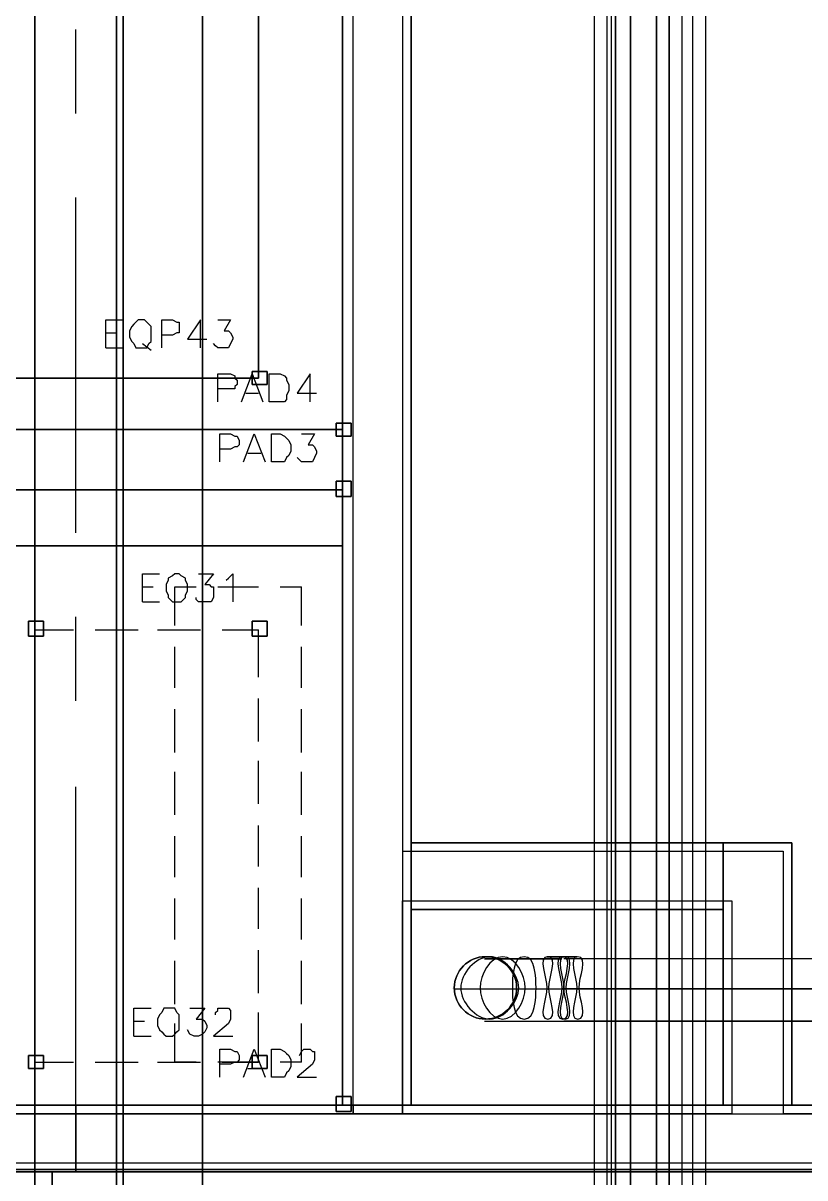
# Model space of a CAD drawing. Header units: metres. Extents: x 114 to 218, y 8 to 180.
# Drawn here: x 165.1 to 170.7, y 67.08 to 75.33 of the extents above; entities that cross this region are included whole.
import ezdxf

# ---------------------------------------------------------------- set-up
doc = ezdxf.new("R2010")
doc.units = ezdxf.units.M
doc.header["$MEASUREMENT"] = 0
for name, color, linetype in [('_Route', 7, 'Continuous'), ('A-2D-I-WALL', 7, 'Continuous'), ('A-3D-I-WALL', 7, 'Continuous'), ('A_GRID', 7, 'Continuous'), ('E-EQUIP', 7, 'Continuous'), ('E-EQUIP-PAD', 7, 'Continuous'), ('E-TFP-EQUIP', 7, 'Continuous'), ('E-TFP-EQUIP PAD', 7, 'Continuous'), ('E-TFP-EQUIP-OPENING', 7, 'Continuous'), ('PL-DHW-Pipe', 7, 'Continuous'), ('PL-DHW-Pipe_Fitting-Insulation', 7, 'Continuous'), ('PL-DHWR-Pipe', 7, 'Continuous'), ('PL-DHWR-Pipe_Fitting-Insulation', 7, 'Continuous'), ('PL-WA-Connector', 7, 'Continuous'), ('PL-WA-Fitting', 7, 'Continuous'), ('PL-WA-Pipe', 7, 'Continuous'), ('S-3D-BEAM', 7, 'Continuous')]:
    doc.layers.add(name, color=color, linetype=linetype)

msp = doc.modelspace()

# ---------------------------------------------------------------- linework, layer by layer
at = {"layer": '_Route', "color": 4, "true_color": 0x00ffff}
for points in [[(126.489, 57.984), (150.623, 57.984), (150.623, 65.1518), (169.8193, 65.1518), (169.8193, 85.5019), (182.2324, 85.5019)], [(126.489, 57.984), (150.623, 57.984), (150.623, 65.1518), (169.8193, 65.1518), (169.8193, 85.5019), (182.2324, 85.5019)], [(193.461, 85.4557), (193.461, 85.0712), (169.3117, 85.0712), (169.3117, 65.721), (150.623, 65.721), (150.623, 77.2265), (141.1786, 77.2265), (140.8402, 77.2265), (130.5806, 77.2265), (130.2422, 77.2265), (126.489, 77.2265)], [(193.461, 85.4557), (193.461, 85.0712), (169.3117, 85.0712), (169.3117, 65.721), (150.623, 65.721), (150.623, 77.2265), (141.1786, 77.2265), (140.8402, 77.2265), (130.5806, 77.2265), (130.2422, 77.2265), (126.489, 77.2265)], [(168.4042, 68.4282), (199.8752, 68.4282), (199.8752, 77.6418)], [(168.4042, 68.4282), (199.8752, 68.4282), (199.8752, 77.6418)]]:
    msp.add_lwpolyline(points, dxfattribs=at)
at = {"layer": 'A-2D-I-WALL', "color": 9, "true_color": 0xbababa}
for points in [[(167.8197, 78.1186), (167.8197, 69.4126)], [(167.8812, 69.4741), (167.8812, 78.0571)], [(167.4659, 67.536), (167.4659, 77.9956)], [(167.389, 77.7649), (167.389, 67.5975)], [(170.6038, 69.4741), (167.8812, 69.4741)], [(170.6038, 67.5975), (170.6038, 69.4741)], [(167.8197, 69.4126), (170.5423, 69.4126)], [(170.5423, 69.4126), (170.5423, 67.536)], [(167.8197, 67.536), (167.8197, 69.0588)], [(167.8197, 69.0588), (170.1731, 69.0588)], [(170.1731, 69.0588), (170.1731, 67.536)], [(167.8812, 67.5975), (167.8812, 68.9973)], [(167.8812, 68.9973), (170.1116, 68.9973)], [(170.1116, 68.9973), (170.1116, 67.5975)], [(167.389, 67.5975), (158.9752, 67.5975)], [(170.1116, 67.5975), (167.8812, 67.5975)], [(177.0026, 67.5975), (170.6038, 67.5975)], [(167.4659, 67.536), (158.9752, 67.536)], [(170.1731, 67.536), (167.8197, 67.536)], [(177.0641, 67.536), (170.5423, 67.536)], [(177.7409, 67.1822), (158.9752, 67.1822)], [(158.9752, 67.1207), (177.7409, 67.1207)]]:
    msp.add_lwpolyline(points, dxfattribs=at)
at = {"layer": 'A-3D-I-WALL', "color": 42, "true_color": 0xdda500}
for points in [[(167.389, 78.0571), (167.389, 67.5975), (167.4659, 67.5975), (167.4659, 78.0571), (167.389, 78.0571), (167.8812, 78.0571), (167.8812, 67.5975)], [(167.389, 78.0571), (167.8812, 78.0571), (167.8812, 69.4741), (167.8812, 68.9973), (167.8812, 67.5975), (167.389, 67.5975), (167.389, 78.0571), (167.389, 67.5975)], [(167.8197, 67.5975), (167.8812, 67.5975), (167.8812, 78.0571), (167.8197, 78.0571), (167.8197, 67.5975)], [(167.8812, 69.4741), (167.8812, 69.4741)], [(167.8812, 69.4741), (167.8812, 68.9973)], [(167.8812, 68.9973), (167.8812, 69.4741)], [(170.1116, 69.4741), (167.8812, 69.4741), (170.1116, 69.4741)], [(167.8812, 69.4741), (167.8812, 69.4741)], [(170.6038, 69.4741), (170.1116, 69.4741)], [(170.1116, 69.4741), (170.6038, 69.4741)], [(170.1116, 67.5975), (170.1116, 68.9973), (170.1116, 69.4741), (170.1116, 68.9973), (170.1116, 67.5975)], [(170.1116, 69.4741), (170.1116, 69.4741)], [(170.1116, 68.9973), (170.1116, 69.4741), (170.1116, 68.9973)], [(170.1116, 69.4741), (170.1116, 69.4741)], [(170.6038, 67.5975), (170.6038, 69.4741), (170.6038, 67.5975)], [(170.6038, 69.4741), (170.6038, 69.4741)], [(167.8812, 68.9973), (167.8812, 68.9973)], [(170.1116, 68.9973), (167.8812, 68.9973), (170.1116, 68.9973)], [(167.8812, 68.9973), (167.8812, 68.9973)], [(170.1116, 68.9973), (170.1116, 68.9973)], [(170.1116, 68.9973), (170.1116, 68.9973)], [(165.4817, 67.536), (165.4817, 67.5975), (154.7914, 67.5975), (154.7914, 67.536), (165.4817, 67.536)], [(165.4817, 67.5975), (154.7914, 67.5975)], [(158.9291, 67.1207), (158.9291, 67.5975), (165.4817, 67.5975), (165.4817, 67.1207)], [(165.4817, 67.5975), (165.4817, 67.1207), (165.4817, 67.1361), (165.4817, 67.1207)], [(165.4817, 67.5975), (165.4817, 67.5975)], [(165.4817, 67.5975), (165.4817, 67.5975)], [(167.4659, 67.5975), (167.389, 67.5975), (165.4817, 67.5975), (165.4817, 67.536), (167.4659, 67.536), (167.4659, 67.5975)], [(165.4817, 67.5975), (167.389, 67.5975), (167.8812, 67.5975), (177.0026, 67.5975), (177.4948, 67.5975), (183.4783, 67.5975), (183.9705, 67.5975), (190.0002, 67.5975)], [(165.4817, 67.5975), (167.389, 67.5975), (167.8812, 67.5975), (170.1116, 67.5975), (170.6038, 67.5975), (177.0026, 67.5975), (177.4948, 67.5975), (177.7871, 67.5975), (177.7871, 67.1207)], [(165.4817, 67.5975), (165.4817, 67.1207), (165.4817, 67.1361), (165.4817, 67.1207), (165.4817, 67.5975)], [(165.4817, 67.5975), (165.4817, 67.5975)], [(165.4817, 67.5975), (165.4817, 67.5975)], [(167.8812, 67.5975), (167.389, 67.5975)], [(167.389, 67.5975), (167.389, 67.5975)], [(167.389, 67.5975), (167.389, 67.5975)], [(167.389, 67.5975), (167.389, 67.5975)], [(167.389, 67.5975), (167.389, 67.5975)], [(167.389, 67.5975), (167.389, 67.5975)], [(167.4659, 67.5975), (167.4659, 67.536), (167.8197, 67.536), (167.8197, 67.5975)], [(167.4659, 67.5975), (167.4659, 67.5975)], [(167.4659, 67.5975), (167.4659, 67.5975)], [(167.8197, 67.5975), (167.8197, 67.5975)], [(167.8197, 67.5975), (167.8197, 67.536), (177.0641, 67.536), (177.0641, 67.5975), (177.0026, 67.5975), (167.8812, 67.5975), (167.8197, 67.5975)], [(167.8197, 67.5975), (167.8197, 67.5975)], [(167.8812, 67.5975), (167.8812, 67.5975)], [(167.8812, 67.5975), (167.8812, 67.5975)], [(167.8812, 67.5975), (167.8812, 67.5975)], [(167.8812, 67.5975), (167.8812, 67.5975)], [(167.8812, 67.5975), (167.8812, 67.5975)], [(170.1116, 67.5975), (170.6038, 67.5975), (170.1116, 67.5975)], [(170.1116, 67.5975), (170.1116, 67.5975)], [(170.1116, 67.5975), (170.1116, 67.5975)], [(170.6038, 67.5975), (170.6038, 67.5975)], [(165.4817, 67.1822), (165.4817, 67.536)], [(165.4817, 67.536), (165.4817, 67.536)], [(165.4817, 67.536), (165.4817, 67.1822)], [(165.4817, 67.536), (165.4817, 67.536)], [(167.4659, 67.536), (167.4659, 67.536)], [(167.8197, 67.536), (167.4659, 67.536)], [(167.4659, 67.536), (167.4659, 67.536)], [(167.8197, 67.536), (167.8197, 67.536)], [(167.8197, 67.536), (167.8197, 67.536)], [(154.0685, 67.1822), (154.0069, 67.1822), (154.0069, 67.1207), (154.0685, 67.1207), (154.7914, 67.1207), (165.4817, 67.1207), (165.4817, 67.1822), (154.7914, 67.1822), (154.6683, 67.1822), (154.0685, 67.1822)], [(165.4817, 67.1361), (158.9752, 67.1361), (158.9752, 67.1207), (158.9752, 67.1361), (165.4817, 67.1361)], [(165.4817, 67.1822), (165.4817, 67.1822)], [(165.4817, 67.1207), (190.0002, 67.1207), (190.0002, 67.1822), (165.4817, 67.1822), (165.4817, 67.1207)], [(165.4817, 67.1822), (165.4817, 67.1822)], [(165.4817, 67.1361), (165.4817, 67.1361)], [(165.4817, 67.1361), (177.7409, 67.1361), (177.7409, 67.1207), (177.7409, 67.1361), (165.4817, 67.1361)], [(165.4817, 67.1361), (165.4817, 67.1361)], [(154.7914, 67.1207), (155.0683, 67.1207), (154.7914, 67.1207), (155.1144, 67.1207), (158.9291, 67.1207), (165.4817, 67.1207), (158.9752, 67.1207), (165.4817, 67.1207), (154.7914, 67.1207)], [(165.3125, 67.1207), (164.8203, 67.1207)], [(164.8203, 67.1207), (165.3125, 67.1207)], [(165.3125, 58.953), (165.3125, 67.1207), (165.3125, 58.953)], [(165.3125, 67.1207), (165.3125, 67.1207)], [(165.4817, 67.1207), (165.4817, 67.1207)], [(165.4817, 67.1207), (165.4817, 67.1207)], [(165.4817, 67.1207), (165.4817, 67.1207)], [(165.4817, 67.1207), (177.7409, 67.1207), (165.4817, 67.1207), (177.7871, 67.1207), (181.5863, 67.1207), (185.8779, 67.1207), (189.6771, 67.1207), (190.0002, 67.1207), (189.7233, 67.1207), (190.0002, 67.1207), (165.4817, 67.1207)], [(165.4817, 67.1207), (165.4817, 67.1207)], [(165.4817, 67.1207), (165.4817, 67.1207)], [(165.4817, 67.1207), (165.4817, 67.1207)], [(165.4817, 67.1207), (165.4817, 67.1207)]]:
    msp.add_lwpolyline(points, dxfattribs=at)
at = {"layer": 'A_GRID', "color": 1, "true_color": 0xff0000}
for points in [[(165.4817, 74.6885), (165.4817, 75.2884)], [(165.4817, 71.6891), (165.4817, 74.0886)], [(165.4817, 70.4893), (165.4817, 71.0892)], [(165.4817, 67.4745), (165.4817, 69.874)]]:
    msp.add_lwpolyline(points, dxfattribs=at)
at = {"layer": 'E-EQUIP', "color": 6, "true_color": 0xff00ff}
for points in [[(164.3896, 72.7966), (164.3896, 75.9806), (166.7891, 75.9806), (166.7891, 72.7966), (166.7891, 75.9806), (164.3896, 75.9806), (164.3896, 72.7966)], [(164.3896, 72.7966), (164.3896, 75.9806), (166.7891, 75.9806), (166.7891, 72.7966), (166.7891, 75.9806), (166.7891, 75.9806), (164.3896, 75.9806), (164.3896, 72.7966)], [(166.7891, 72.7966), (164.3896, 72.7966), (166.7891, 72.7966)], [(166.7891, 72.7966), (164.3896, 72.7966), (166.7891, 72.7966)], [(166.7891, 72.7966), (166.7891, 72.7966)], [(166.7891, 72.7966), (166.7891, 72.7966)], [(166.7891, 72.7966), (166.7891, 72.7966)], [(166.7891, 72.7966), (166.7891, 72.7966)], [(164.8972, 67.5975), (164.8972, 71.5968), (167.389, 71.5968), (167.389, 67.5975), (167.389, 71.5968), (164.8972, 71.5968), (164.8972, 67.5975)], [(167.389, 71.5968), (167.389, 71.5968)], [(167.389, 71.5968), (167.389, 71.5968)], [(166.1892, 71.0277), (166.1892, 71.3045), (166.3431, 71.3045)], [(166.4969, 71.3045), (166.7891, 71.3045)], [(166.9429, 71.3045), (167.0968, 71.3045)], [(167.0968, 71.0277), (167.0968, 71.3045)], [(165.1894, 70.6585), (165.1894, 70.9969)], [(165.1894, 70.9969), (165.4663, 70.9969)], [(165.6201, 70.9969), (165.9278, 70.9969)], [(166.0662, 70.9969), (166.3738, 70.9969)], [(166.5276, 70.9969), (166.7891, 70.9969)], [(166.7891, 70.6585), (166.7891, 70.9969)], [(166.1892, 70.5816), (166.1892, 70.8738)], [(167.0968, 70.5816), (167.0968, 70.8738)], [(165.1894, 70.1971), (165.1894, 70.5047)], [(166.7891, 70.1971), (166.7891, 70.5047)], [(166.1892, 70.1201), (166.1892, 70.4278)], [(167.0968, 70.1201), (167.0968, 70.4278)], [(165.1894, 69.751), (165.1894, 70.0586)], [(166.7891, 69.751), (166.7891, 70.0586)], [(166.1892, 69.6741), (166.1892, 69.9817)], [(167.0968, 69.6741), (167.0968, 69.9817)], [(165.1894, 69.3049), (165.1894, 69.5972)], [(166.7891, 69.3049), (166.7891, 69.5972)], [(166.1892, 69.228), (166.1892, 69.5202)], [(167.0968, 69.228), (167.0968, 69.5202)], [(165.1894, 68.8588), (165.1894, 69.1511)], [(166.7891, 68.8588), (166.7891, 69.1511)], [(166.1892, 68.7819), (166.1892, 69.0742)], [(167.0968, 68.7819), (167.0968, 69.0742)], [(165.1894, 68.3974), (165.1894, 68.705)], [(166.7891, 68.3974), (166.7891, 68.705)], [(166.1892, 68.3205), (166.1892, 68.6281)], [(167.0968, 68.3205), (167.0968, 68.6281)], [(165.1894, 67.9052), (165.1894, 68.259)], [(166.7891, 67.9052), (166.7891, 68.259)], [(166.3431, 67.9052), (166.1892, 67.9052), (166.1892, 68.182)], [(167.0968, 67.9052), (167.0968, 68.182)], [(165.1894, 67.9052), (165.4663, 67.9052)], [(165.6201, 67.9052), (165.9278, 67.9052)], [(166.0662, 67.9052), (166.3738, 67.9052)], [(166.7891, 67.9052), (166.4969, 67.9052)], [(166.5276, 67.9052), (166.7891, 67.9052)], [(167.0968, 67.9052), (166.9429, 67.9052)], [(167.389, 67.5975), (164.8972, 67.5975), (167.389, 67.5975)], [(167.389, 67.5975), (167.389, 67.5975)], [(167.389, 67.5975), (167.389, 67.5975)]]:
    msp.add_lwpolyline(points, dxfattribs=at)
at = {"layer": 'E-EQUIP-PAD', "color": 8, "true_color": 0x767676}
for points in [[(164.0358, 72.4274), (164.0358, 76.3805), (167.389, 76.3805), (167.389, 72.4274), (167.389, 76.3805), (164.0358, 76.3805), (164.0358, 72.4274)], [(167.389, 72.4274), (164.0358, 72.4274), (167.389, 72.4274)], [(167.389, 72.4274), (167.389, 72.4274)], [(167.389, 72.4274), (167.389, 72.4274)], [(167.389, 67.5975), (164.4973, 67.5975), (164.4973, 71.9967), (167.389, 71.9967), (164.4973, 71.9967), (164.4973, 67.5975), (167.389, 67.5975)], [(167.389, 71.9967), (167.389, 67.5975), (167.389, 71.9967)], [(167.389, 71.9967), (167.389, 71.9967)], [(167.389, 71.9967), (167.389, 71.9967)], [(167.389, 67.5975), (167.389, 67.5975)], [(167.389, 67.5975), (167.389, 67.5975)]]:
    msp.add_lwpolyline(points, dxfattribs=at)
at = {"layer": 'E-TFP-EQUIP', "color": 6, "true_color": 0xff00ff}
for points in [[(165.697, 73.0119), (165.697, 73.2119), (165.8201, 73.2119)], [(165.9278, 73.2119), (165.9124, 73.1965), (165.897, 73.1811), (165.8816, 73.1657), (165.8662, 73.135), (165.8662, 73.0888), (165.8816, 73.0581), (165.897, 73.0427), (165.9124, 73.0119), (165.9278, 73.0119), (165.9739, 73.0119), (165.9893, 73.0119), (166.0047, 73.0427), (166.0201, 73.0581), (166.0201, 73.0888), (166.0201, 73.135), (166.0201, 73.1657), (166.0047, 73.1811), (165.9893, 73.1965), (165.9739, 73.2119), (165.9278, 73.2119)], [(166.097, 73.0119), (166.097, 73.2119), (166.1739, 73.2119), (166.2046, 73.1965), (166.22, 73.1965), (166.22, 73.1657), (166.22, 73.135), (166.22, 73.1196), (166.2046, 73.1196), (166.1739, 73.1042), (166.097, 73.1042)], [(166.3738, 73.0119), (166.3738, 73.2119), (166.2815, 73.0734), (166.42, 73.0734)], [(166.4969, 73.2119), (166.5892, 73.2119), (166.543, 73.135), (166.5738, 73.135), (166.5892, 73.1196), (166.6046, 73.0888), (166.6046, 73.0734), (166.5892, 73.0427), (166.5738, 73.0119), (166.543, 73.0119), (166.5123, 73.0119), (166.4969, 73.0119), (166.4815, 73.0273), (166.4661, 73.0427)], [(165.697, 73.1196), (165.7739, 73.1196)], [(165.697, 73.0119), (165.8201, 73.0119)], [(165.9585, 73.0427), (166.0201, 72.9965)], [(166.8507, 72.8427), (166.743, 72.8427), (166.743, 72.7504), (166.743, 72.8427), (166.8507, 72.8427)], [(166.743, 72.8427), (166.743, 72.8427)], [(166.743, 72.8427), (166.743, 72.8427)], [(166.8507, 72.7504), (166.8507, 72.8427), (166.8507, 72.7504)], [(166.8507, 72.8427), (166.8507, 72.8427)], [(166.8507, 72.8427), (166.8507, 72.8427)], [(166.8507, 72.7504), (166.743, 72.7504), (166.8507, 72.7504)], [(166.743, 72.7504), (166.743, 72.7504)], [(166.743, 72.7504), (166.743, 72.7504)], [(166.8507, 72.7504), (166.8507, 72.7504)]]:
    msp.add_lwpolyline(points, dxfattribs=at)
at = {"layer": 'E-TFP-EQUIP PAD', "color": 8, "true_color": 0x767676}
for points in [[(166.4969, 72.6274), (166.4969, 72.8273), (166.5892, 72.8273), (166.6199, 72.8119), (166.6199, 72.7966), (166.6353, 72.7812), (166.6353, 72.7504), (166.6199, 72.735), (166.6199, 72.7197), (166.5892, 72.7197), (166.4969, 72.7197)], [(166.6661, 72.6274), (166.743, 72.8273), (166.8199, 72.6274)], [(166.866, 72.6274), (166.866, 72.8273), (166.9429, 72.8273), (166.9737, 72.8119), (166.9891, 72.7966), (166.9891, 72.7812), (167.0045, 72.7504), (167.0045, 72.7043), (166.9891, 72.6735), (166.9891, 72.6427), (166.9737, 72.6274), (166.9429, 72.6274), (166.866, 72.6274)], [(167.1583, 72.6274), (167.1583, 72.8273), (167.066, 72.6889), (167.2045, 72.6889)], [(166.6969, 72.6889), (166.7891, 72.6889)], [(167.4506, 72.4735), (167.3429, 72.4735), (167.3429, 72.3812), (167.3429, 72.4735), (167.4506, 72.4735)], [(167.3429, 72.4735), (167.3429, 72.4735)], [(167.3429, 72.4735), (167.3429, 72.4735)], [(167.4506, 72.3812), (167.4506, 72.4735), (167.4506, 72.3812)], [(167.4506, 72.4735), (167.4506, 72.4735)], [(167.4506, 72.4735), (167.4506, 72.4735)], [(166.5123, 72.1967), (166.5123, 72.3966), (166.5892, 72.3966), (166.6199, 72.3812), (166.6353, 72.3812), (166.6507, 72.3505), (166.6507, 72.3197), (166.6353, 72.3043), (166.6199, 72.3043), (166.5892, 72.289), (166.5123, 72.289)], [(166.6815, 72.1967), (166.7584, 72.3966), (166.8353, 72.1967)], [(166.8814, 72.1967), (166.8814, 72.3966), (166.9429, 72.3966), (166.9737, 72.3812), (166.9891, 72.3659), (167.0045, 72.3505), (167.0199, 72.3197), (167.0199, 72.2736), (167.0045, 72.2428), (166.9891, 72.2274), (166.9737, 72.1967), (166.9429, 72.1967), (166.8814, 72.1967)], [(167.0968, 72.3966), (167.1891, 72.3966), (167.1429, 72.3197), (167.1737, 72.3197), (167.1891, 72.3043), (167.2045, 72.2736), (167.2045, 72.2582), (167.1891, 72.2274), (167.1737, 72.1967), (167.1429, 72.1967), (167.1122, 72.1967), (167.0968, 72.1967), (167.0814, 72.2121), (167.066, 72.2274)], [(167.4506, 72.3812), (167.3429, 72.3812), (167.4506, 72.3812)], [(167.3429, 72.3812), (167.3429, 72.3812)], [(167.3429, 72.3812), (167.3429, 72.3812)], [(167.4506, 72.3812), (167.4506, 72.3812)], [(166.7122, 72.2582), (166.8045, 72.2582)], [(167.4506, 72.0582), (167.3429, 72.0582), (167.3429, 71.9506), (167.3429, 72.0582), (167.4506, 72.0582)], [(167.3429, 72.0582), (167.3429, 72.0582)], [(167.3429, 72.0582), (167.3429, 72.0582)], [(167.4506, 71.9506), (167.4506, 72.0582), (167.4506, 71.9506)], [(167.4506, 72.0582), (167.4506, 72.0582)], [(167.4506, 72.0582), (167.4506, 72.0582)], [(167.4506, 71.9506), (167.3429, 71.9506), (167.4506, 71.9506)], [(167.3429, 71.9506), (167.3429, 71.9506)], [(167.3429, 71.9506), (167.3429, 71.9506)], [(167.4506, 71.9506), (167.4506, 71.9506)], [(166.5123, 67.7975), (166.5123, 67.9975), (166.5892, 67.9975), (166.6199, 67.9821), (166.6353, 67.9821), (166.6507, 67.9513), (166.6507, 67.9206), (166.6353, 67.9052), (166.6199, 67.9052), (166.5892, 67.8898), (166.5123, 67.8898)], [(166.6815, 67.7975), (166.7584, 67.9975), (166.8353, 67.7975)], [(166.8814, 67.7975), (166.8814, 67.9975), (166.9429, 67.9975), (166.9737, 67.9821), (166.9891, 67.9667), (167.0045, 67.9513), (167.0199, 67.9206), (167.0199, 67.8744), (167.0045, 67.8437), (166.9891, 67.8283), (166.9737, 67.7975), (166.9429, 67.7975), (166.8814, 67.7975)], [(167.0814, 67.9513), (167.0968, 67.9821), (167.1122, 67.9975), (167.1583, 67.9975), (167.1737, 67.9821), (167.1891, 67.9821), (167.1891, 67.9513), (167.1891, 67.9359), (167.1891, 67.9206), (167.1737, 67.8898), (167.066, 67.7975), (167.2045, 67.7975)], [(166.7122, 67.859), (166.8045, 67.859)], [(167.4506, 67.6591), (167.3429, 67.6591), (167.3429, 67.5514), (167.3429, 67.6591), (167.4506, 67.6591)], [(167.3429, 67.6591), (167.3429, 67.6591)], [(167.3429, 67.6591), (167.3429, 67.6591)], [(167.4506, 67.5514), (167.4506, 67.6591), (167.4506, 67.5514)], [(167.4506, 67.6591), (167.4506, 67.6591)], [(167.4506, 67.6591), (167.4506, 67.6591)], [(167.4506, 67.5514), (167.3429, 67.5514), (167.4506, 67.5514)], [(167.3429, 67.5514), (167.3429, 67.5514)], [(167.3429, 67.5514), (167.3429, 67.5514)], [(167.4506, 67.5514), (167.4506, 67.5514)]]:
    msp.add_lwpolyline(points, dxfattribs=at)
at = {"layer": 'E-TFP-EQUIP-OPENING', "color": 213, "true_color": 0xc16edd}
for points in [[(165.9585, 71.1969), (165.9585, 71.3968), (166.0816, 71.3968)], [(166.1892, 71.3968), (166.1739, 71.3814), (166.1431, 71.3661), (166.1431, 71.3507), (166.1277, 71.3199), (166.1277, 71.2738), (166.1431, 71.243), (166.1431, 71.2276), (166.1739, 71.1969), (166.1892, 71.1969), (166.22, 71.1969), (166.2354, 71.1969), (166.2662, 71.2276), (166.2662, 71.243), (166.2815, 71.2738), (166.2815, 71.3199), (166.2662, 71.3507), (166.2662, 71.3661), (166.2354, 71.3814), (166.22, 71.3968), (166.1892, 71.3968)], [(166.3585, 71.3968), (166.4661, 71.3968), (166.4046, 71.3199), (166.4354, 71.3199), (166.4507, 71.3045), (166.4661, 71.3045), (166.4661, 71.2738), (166.4661, 71.2584), (166.4661, 71.2276), (166.4507, 71.1969), (166.42, 71.1969), (166.3892, 71.1969), (166.3585, 71.1969), (166.3431, 71.2122), (166.3431, 71.2276)], [(166.5584, 71.3507), (166.5738, 71.3661), (166.6046, 71.3968), (166.6046, 71.1969)], [(165.9585, 71.3045), (166.0354, 71.3045)], [(165.9585, 71.1969), (166.0816, 71.1969)], [(165.251, 71.0584), (165.1433, 71.0584), (165.1433, 70.9508), (165.1433, 71.0584), (165.251, 71.0584)], [(165.1433, 71.0584), (165.1433, 71.0584)], [(165.1433, 71.0584), (165.1433, 71.0584)], [(165.251, 70.9508), (165.251, 71.0584), (165.251, 70.9508)], [(165.251, 71.0584), (165.251, 71.0584)], [(165.251, 71.0584), (165.251, 71.0584)], [(166.8507, 71.0584), (166.743, 71.0584), (166.743, 70.9508), (166.743, 71.0584), (166.8507, 71.0584)], [(166.743, 71.0584), (166.743, 71.0584)], [(166.743, 71.0584), (166.743, 71.0584)], [(166.8507, 70.9508), (166.8507, 71.0584), (166.8507, 70.9508)], [(166.8507, 71.0584), (166.8507, 71.0584)], [(166.8507, 71.0584), (166.8507, 71.0584)], [(165.251, 70.9508), (165.1433, 70.9508), (165.251, 70.9508)], [(165.1433, 70.9508), (165.1433, 70.9508)], [(165.1433, 70.9508), (165.1433, 70.9508)], [(165.251, 70.9508), (165.251, 70.9508)], [(166.8507, 70.9508), (166.743, 70.9508), (166.8507, 70.9508)], [(166.743, 70.9508), (166.743, 70.9508)], [(166.743, 70.9508), (166.743, 70.9508)], [(166.8507, 70.9508), (166.8507, 70.9508)], [(165.897, 68.0898), (165.897, 68.2897), (166.0201, 68.2897)], [(166.1277, 68.2897), (166.1123, 68.2897), (166.097, 68.259), (166.0816, 68.2436), (166.0662, 68.2128), (166.0662, 68.1667), (166.0816, 68.1359), (166.097, 68.1205), (166.1123, 68.1051), (166.1277, 68.0898), (166.1739, 68.0898), (166.1892, 68.1051), (166.2046, 68.1205), (166.22, 68.1359), (166.22, 68.1667), (166.22, 68.2128), (166.22, 68.2436), (166.2046, 68.259), (166.1892, 68.2897), (166.1739, 68.2897), (166.1277, 68.2897)], [(166.2969, 68.2897), (166.4046, 68.2897), (166.3431, 68.2128), (166.3738, 68.2128), (166.3892, 68.2128), (166.4046, 68.1974), (166.42, 68.1667), (166.42, 68.1513), (166.4046, 68.1205), (166.3892, 68.1051), (166.3585, 68.0898), (166.3277, 68.0898), (166.2969, 68.1051), (166.2815, 68.1359)], [(166.4815, 68.2436), (166.4815, 68.259), (166.4969, 68.2743), (166.4969, 68.2897), (166.5123, 68.2897), (166.5584, 68.2897), (166.5738, 68.2897), (166.5892, 68.2743), (166.5892, 68.259), (166.5892, 68.2436), (166.5892, 68.2128), (166.5738, 68.182), (166.4661, 68.0898), (166.6046, 68.0898)], [(165.897, 68.1974), (165.9739, 68.1974)], [(165.897, 68.0898), (166.0201, 68.0898)], [(165.251, 67.9513), (165.1433, 67.9513), (165.1433, 67.859), (165.1433, 67.9513), (165.251, 67.9513)], [(165.1433, 67.9513), (165.1433, 67.9513)], [(165.1433, 67.9513), (165.1433, 67.9513)], [(165.251, 67.859), (165.251, 67.9513), (165.251, 67.859)], [(165.251, 67.9513), (165.251, 67.9513)], [(165.251, 67.9513), (165.251, 67.9513)], [(166.8507, 67.9513), (166.743, 67.9513), (166.743, 67.859), (166.743, 67.9513), (166.8507, 67.9513)], [(166.743, 67.9513), (166.743, 67.9513)], [(166.743, 67.9513), (166.743, 67.9513)], [(166.8507, 67.859), (166.8507, 67.9513), (166.8507, 67.859)], [(166.8507, 67.9513), (166.8507, 67.9513)], [(166.8507, 67.9513), (166.8507, 67.9513)], [(165.251, 67.859), (165.1433, 67.859), (165.251, 67.859)], [(165.1433, 67.859), (165.1433, 67.859)], [(165.1433, 67.859), (165.1433, 67.859)], [(165.251, 67.859), (165.251, 67.859)], [(166.8507, 67.859), (166.743, 67.859), (166.8507, 67.859)], [(166.743, 67.859), (166.743, 67.859)], [(166.743, 67.859), (166.743, 67.859)], [(166.8507, 67.859), (166.8507, 67.859)]]:
    msp.add_lwpolyline(points, dxfattribs=at)
at = {"layer": 'PL-DHW-Pipe', "color": 1, "true_color": 0xff0000}
for points in [[(169.727, 65.2749), (169.727, 84.4405)], [(169.727, 84.4405), (169.727, 65.2749)], [(169.727, 65.2749), (169.727, 84.4405)], [(169.727, 84.4405), (169.727, 65.2749)], [(169.8193, 65.2749), (169.8193, 84.4405)], [(169.8193, 65.2749), (169.8193, 84.4405)], [(169.8193, 65.2749), (169.8193, 84.4405)], [(169.8193, 65.2749), (169.8193, 84.4405)], [(169.8962, 65.2749), (169.8962, 84.4405)], [(169.8962, 65.2749), (169.8962, 84.4405)], [(169.8962, 65.2749), (169.8962, 84.4405)], [(169.8962, 65.2749), (169.8962, 84.4405)]]:
    msp.add_lwpolyline(points, dxfattribs=at)
at = {"layer": 'PL-DHW-Pipe_Fitting-Insulation', "color": 7, "true_color": 0xfafafa}
for points in [[(169.6348, 65.2749), (169.6348, 84.4405)], [(169.6348, 84.4405), (169.6348, 65.2749)], [(169.6348, 65.2749), (169.6348, 84.4405)], [(169.6348, 84.4405), (169.6348, 65.2749)], [(169.8193, 65.2749), (169.8193, 84.4405)], [(169.8193, 65.2749), (169.8193, 84.4405)], [(169.8193, 65.2749), (169.8193, 84.4405)], [(169.8193, 65.2749), (169.8193, 84.4405)], [(169.9885, 65.2749), (169.9885, 84.4405)], [(169.9885, 65.2749), (169.9885, 84.4405)], [(169.9885, 65.2749), (169.9885, 84.4405)], [(169.9885, 65.2749), (169.9885, 84.4405)]]:
    msp.add_lwpolyline(points, dxfattribs=at)
at = {"layer": 'PL-DHWR-Pipe', "color": 30, "true_color": 0xff7f00}
for points in [[(169.281, 85.0404), (169.281, 65.7671)], [(169.281, 85.0404), (169.281, 65.7671)], [(169.281, 85.0404), (169.281, 65.7671)], [(169.281, 85.0404), (169.281, 65.7671)], [(169.3117, 85.0404), (169.3117, 65.7671)], [(169.3117, 85.0404), (169.3117, 65.7671)], [(169.3117, 85.0404), (169.3117, 65.7671)], [(169.3117, 85.0404), (169.3117, 65.7671)], [(169.3425, 85.0404), (169.3425, 65.7671)], [(169.3425, 65.7671), (169.3425, 65.7671), (169.3425, 85.0404)], [(169.3425, 85.0404), (169.3425, 65.7671)], [(169.3425, 65.7671), (169.3425, 65.7671), (169.3425, 85.0404)]]:
    msp.add_lwpolyline(points, dxfattribs=at)
at = {"layer": 'PL-DHWR-Pipe_Fitting-Insulation', "color": 7, "true_color": 0xfafafa}
for points in [[(169.1887, 85.0404), (169.1887, 65.7671)], [(169.1887, 85.0404), (169.1887, 65.7671)], [(169.1887, 85.0404), (169.1887, 65.7671)], [(169.1887, 85.0404), (169.1887, 65.7671)], [(169.3117, 85.0404), (169.3117, 65.7671)], [(169.3117, 85.0404), (169.3117, 65.7671)], [(169.3117, 85.0404), (169.3117, 65.7671)], [(169.3117, 85.0404), (169.3117, 65.7671)], [(169.4502, 85.0404), (169.4502, 65.7671)], [(169.4502, 65.7671), (169.4502, 65.7671), (169.4502, 85.0404)], [(169.4502, 85.0404), (169.4502, 65.7671)], [(169.4502, 65.7671), (169.4502, 65.7671), (169.4502, 85.0404)]]:
    msp.add_lwpolyline(points, dxfattribs=at)
at = {"layer": 'PL-WA-Connector', "color": 241, "true_color": 0xff7f9f}
for points in [[(168.4042, 68.6589), (168.4042, 68.6589)], [(168.4042, 68.6589), (168.4042, 68.6589)], [(168.4042, 68.6589), (168.4042, 68.6589)], [(168.4042, 68.6589), (168.4042, 68.6589)], [(168.4042, 68.6589), (168.4042, 68.6589)], [(168.4042, 68.6589), (168.4042, 68.6589)], [(168.4042, 68.6435), (168.4042, 68.6435)], [(168.4042, 68.6435), (168.4042, 68.6435)], [(168.4042, 68.6435), (168.4042, 68.6435)], [(168.4042, 68.6435), (168.4042, 68.6435)], [(168.4042, 68.6435), (168.4042, 68.6435)], [(168.4042, 68.6435), (168.4042, 68.6435)], [(168.4042, 68.6435), (168.4042, 68.6435)], [(168.4042, 68.6435), (168.4042, 68.6435)], [(168.4042, 68.6435), (168.4042, 68.6435)], [(168.4042, 68.6435), (168.4042, 68.6435)], [(168.8503, 68.6589), (169.0656, 68.6589)], [(168.8503, 68.6589), (168.8503, 68.6589)], [(169.0656, 68.6589), (168.8503, 68.6589)], [(168.8503, 68.6589), (169.0656, 68.6589)], [(168.8503, 68.6589), (168.8503, 68.6589)], [(169.0656, 68.6589), (168.8503, 68.6589)], [(168.8503, 68.6435), (168.9579, 68.6435)], [(168.8503, 68.6435), (168.8503, 68.6435)], [(168.9579, 68.6435), (168.8503, 68.6435)], [(168.8503, 68.6435), (168.9579, 68.6435)], [(168.8503, 68.6435), (168.8503, 68.6435)], [(168.9579, 68.6435), (168.8503, 68.6435)], [(168.9579, 68.6435), (168.9579, 68.6435)], [(168.9579, 68.6435), (168.9579, 68.6435)], [(169.0656, 68.6435), (168.9733, 68.6435)], [(169.0656, 68.6435), (168.9733, 68.6435)], [(169.0656, 68.6435), (168.9733, 68.6435)], [(169.0656, 68.6435), (168.9733, 68.6435)], [(168.1735, 68.4282), (168.1735, 68.4282)], [(168.1735, 68.4282), (168.1735, 68.4282)], [(168.1889, 68.4282), (168.1889, 68.4282)], [(168.1889, 68.4282), (168.1889, 68.4282)], [(168.1889, 68.4282), (168.1889, 68.4282)], [(168.1889, 68.4282), (168.1889, 68.4282)], [(168.6349, 68.4282), (168.6349, 68.4282)], [(168.6349, 68.4282), (168.6349, 68.4282)], [(168.6349, 68.4282), (168.6349, 68.4282)], [(168.6349, 68.4282), (168.6349, 68.4282)], [(168.6349, 68.4282), (168.6349, 68.4282)], [(168.6349, 68.4282), (168.6349, 68.4282)], [(168.8503, 68.4282), (168.9579, 68.4282)], [(168.8503, 68.4282), (168.9579, 68.4282)], [(168.8503, 68.4282), (169.0656, 68.4282)], [(168.8503, 68.4282), (169.0656, 68.4282)], [(168.8503, 68.4282), (168.9579, 68.4282)], [(168.8503, 68.4282), (168.9579, 68.4282)], [(168.8503, 68.4282), (169.0656, 68.4282)], [(168.8503, 68.4282), (169.0656, 68.4282)], [(169.0656, 68.4282), (168.9579, 68.4282)], [(169.0656, 68.4282), (168.9579, 68.4282)], [(169.0656, 68.4282), (168.9733, 68.4282)], [(169.0656, 68.4282), (168.9733, 68.4282)], [(168.4042, 68.1974), (168.4042, 68.1974)], [(168.4042, 68.1974), (168.4042, 68.1974)], [(168.4042, 68.1974), (168.4042, 68.1974)], [(168.4042, 68.1974), (168.4042, 68.1974)], [(168.4042, 68.1974), (168.4042, 68.1974)], [(168.4042, 68.1974), (168.4042, 68.1974)], [(168.4042, 68.1974), (168.4042, 68.1974)], [(168.4042, 68.1974), (168.4042, 68.1974)], [(168.4042, 68.1974), (168.4042, 68.1974)], [(168.4042, 68.1974), (168.4042, 68.1974)], [(168.8503, 68.1974), (168.9579, 68.1974)], [(168.8503, 68.1974), (169.0656, 68.1974)], [(168.8503, 68.1974), (168.9579, 68.1974)], [(168.8503, 68.1974), (169.0656, 68.1974)], [(168.8503, 68.1974), (168.9579, 68.1974)], [(168.8503, 68.1974), (169.0656, 68.1974)], [(168.8503, 68.1974), (168.9579, 68.1974)], [(168.8503, 68.1974), (169.0656, 68.1974)], [(169.0656, 68.1974), (168.9733, 68.1974)], [(168.9733, 68.1974), (168.9733, 68.1974)], [(168.9733, 68.1974), (169.0656, 68.1974)], [(169.0656, 68.1974), (168.9733, 68.1974)], [(168.9733, 68.1974), (168.9733, 68.1974)], [(168.9733, 68.1974), (169.0656, 68.1974)], [(169.0656, 68.1974), (169.0656, 68.1974)], [(169.0656, 68.1974), (169.0656, 68.1974)]]:
    msp.add_lwpolyline(points, dxfattribs=at)
msp.add_circle((168.4119, 68.4358), 0.223, dxfattribs=at)
msp.add_circle((168.4119, 68.4358), 0.223, dxfattribs=at)
msp.add_circle((168.4119, 68.4358), 0.223, dxfattribs=at)
msp.add_circle((168.4119, 68.4358), 0.223, dxfattribs=at)
msp.add_circle((168.4119, 68.4358), 0.223, dxfattribs=at)
msp.add_circle((168.4119, 68.4358), 0.223, dxfattribs=at)
msp.add_circle((168.4119, 68.4358), 0.223, dxfattribs=at)
msp.add_circle((168.4119, 68.4358), 0.223, dxfattribs=at)
msp.add_circle((168.4119, 68.4358), 0.223, dxfattribs=at)
msp.add_circle((168.4119, 68.4358), 0.223, dxfattribs=at)
msp.add_circle((168.4119, 68.4358), 0.223, dxfattribs=at)
msp.add_circle((168.4119, 68.4358), 0.223, dxfattribs=at)
for points, start_tangent, end_tangent in [([(168.858, 68.6589), (168.8503, 68.4358)], (-1, 0), (0, -1)), ([(168.858, 68.6589), (168.8503, 68.4358)], (-1, 0), (0, -1)), ([(168.858, 68.6589), (168.8503, 68.4358)], (-1, 0), (0, -1)), ([(168.858, 68.6589), (168.8503, 68.4358)], (-1, 0), (0, -1)), ([(168.8657, 68.4358), (168.858, 68.6589)], (0, 1), (-1, 0)), ([(168.8657, 68.4358), (168.858, 68.6589)], (0, 1), (-1, 0)), ([(168.8657, 68.4358), (168.858, 68.6589)], (0, 1), (-1, 0)), ([(168.8657, 68.4358), (168.858, 68.6589)], (0, 1), (-1, 0)), ([(168.9657, 68.6589), (168.9579, 68.4358)], (-1, 0), (0, -1)), ([(168.9657, 68.6589), (168.9579, 68.4358)], (-1, 0), (0, -1)), ([(168.981, 68.6589), (168.9733, 68.4358)], (-1, 0), (0, -1)), ([(168.981, 68.6589), (168.9733, 68.4358)], (-1, 0), (0, -1)), ([(168.9733, 68.4358), (168.9657, 68.6589)], (0, 1), (-1, 0)), ([(168.9733, 68.4358), (168.9657, 68.6589)], (0, 1), (-1, 0)), ([(168.9887, 68.4358), (168.981, 68.6589)], (0, 1), (-1, 0)), ([(168.9887, 68.4358), (168.981, 68.6589)], (0, 1), (-1, 0)), ([(169.0733, 68.6589), (169.0656, 68.4358)], (-1, 0), (0, -1)), ([(169.0733, 68.6589), (169.0656, 68.4358)], (-1, 0), (0, -1)), ([(169.0733, 68.6589), (169.0656, 68.4358)], (-1, 0), (0, -1)), ([(169.0733, 68.6589), (169.0656, 68.4358)], (-1, 0), (0, -1)), ([(169.081, 68.4358), (169.0733, 68.6589)], (0, 1), (-1, 0)), ([(169.081, 68.4358), (169.0733, 68.6589)], (0, 1), (-1, 0)), ([(169.081, 68.4358), (169.0733, 68.6589)], (0, 1), (-1, 0)), ([(169.081, 68.4358), (169.0733, 68.6589)], (0, 1), (-1, 0)), ([(168.8503, 68.4358), (168.858, 68.2128)], (0, -1), (1, 0)), ([(168.8503, 68.4358), (168.858, 68.2128)], (0, -1), (1, 0)), ([(168.8503, 68.4358), (168.858, 68.2128)], (0, -1), (1, 0)), ([(168.8503, 68.4358), (168.858, 68.2128)], (0, -1), (1, 0)), ([(168.858, 68.2128), (168.8657, 68.4358)], (1, 0), (0, 1)), ([(168.858, 68.2128), (168.8657, 68.4358)], (1, 0), (0, 1)), ([(168.858, 68.2128), (168.8657, 68.4358)], (1, 0), (0, 1)), ([(168.858, 68.2128), (168.8657, 68.4358)], (1, 0), (0, 1)), ([(168.9579, 68.4358), (168.9657, 68.2128)], (0, -1), (1, 0)), ([(168.9579, 68.4358), (168.9657, 68.2128)], (0, -1), (1, 0)), ([(168.9733, 68.4358), (168.981, 68.2128)], (0, -1), (1, 0)), ([(168.9733, 68.4358), (168.981, 68.2128)], (0, -1), (1, 0)), ([(168.9657, 68.2128), (168.9733, 68.4358)], (1, 0), (0, 1)), ([(168.9657, 68.2128), (168.9733, 68.4358)], (1, 0), (0, 1)), ([(168.981, 68.2128), (168.9887, 68.4358)], (1, 0), (0, 1)), ([(168.981, 68.2128), (168.9887, 68.4358)], (1, 0), (0, 1)), ([(169.0656, 68.4358), (169.0733, 68.2128)], (0, -1), (1, 0)), ([(169.0656, 68.4358), (169.0733, 68.2128)], (0, -1), (1, 0)), ([(169.0656, 68.4358), (169.0733, 68.2128)], (0, -1), (1, 0)), ([(169.0656, 68.4358), (169.0733, 68.2128)], (0, -1), (1, 0)), ([(169.0733, 68.2128), (169.081, 68.4358)], (1, 0), (0, 1)), ([(169.0733, 68.2128), (169.081, 68.4358)], (1, 0), (0, 1)), ([(169.0733, 68.2128), (169.081, 68.4358)], (1, 0), (0, 1)), ([(169.0733, 68.2128), (169.081, 68.4358)], (1, 0), (0, 1))]:
    msp.add_spline(points, degree=3, dxfattribs=dict(at, start_tangent=start_tangent, end_tangent=end_tangent))
at = {"layer": 'PL-WA-Fitting', "color": 241, "true_color": 0xff7f9f}
for points in [[(168.4042, 68.6435), (168.435, 68.6435), (168.5273, 68.6435), (168.6811, 68.6435), (168.8503, 68.6435)], [(168.4042, 68.6435), (168.4042, 68.6435)], [(168.8503, 68.6435), (168.6811, 68.6435), (168.5426, 68.6435), (168.435, 68.6435), (168.4042, 68.6435)], [(168.4042, 68.6435), (168.4042, 68.6435)], [(168.4042, 68.6435), (168.435, 68.6435), (168.5273, 68.6435), (168.6811, 68.6435), (168.8503, 68.6435)], [(168.4042, 68.6435), (168.4042, 68.6435)], [(168.8503, 68.6435), (168.6811, 68.6435), (168.5426, 68.6435), (168.435, 68.6435), (168.4042, 68.6435)], [(168.4042, 68.6435), (168.4042, 68.6435)], [(168.8503, 68.6435), (168.9579, 68.6435)], [(168.9579, 68.6435), (168.8503, 68.6435)], [(168.8503, 68.6435), (168.9579, 68.6435)], [(168.9579, 68.6435), (168.8503, 68.6435)], [(168.1889, 68.4282), (168.2197, 68.4282), (168.3119, 68.4282), (168.4504, 68.4282), (168.6349, 68.4282), (168.8503, 68.4282)], [(168.1889, 68.4282), (168.1889, 68.4282)], [(168.1889, 68.4282), (168.2197, 68.4282), (168.3119, 68.4282), (168.4504, 68.4282), (168.6349, 68.4282), (168.8503, 68.4282)], [(168.1889, 68.4282), (168.1889, 68.4282)], [(168.6196, 68.4282), (168.6503, 68.4282), (168.7426, 68.4282), (168.8503, 68.4282)], [(168.6196, 68.4282), (168.6196, 68.4282)], [(168.6196, 68.4282), (168.6196, 68.4282)], [(168.6196, 68.4282), (168.6503, 68.4282), (168.7426, 68.4282), (168.8503, 68.4282)], [(168.6196, 68.4282), (168.6196, 68.4282)], [(168.6196, 68.4282), (168.6196, 68.4282)], [(168.8503, 68.4282), (168.9579, 68.4282)], [(168.8503, 68.4282), (168.9579, 68.4282)], [(168.8503, 68.4282), (168.8503, 68.4282)], [(168.8503, 68.4282), (168.9579, 68.4282)], [(168.8503, 68.4282), (168.9579, 68.4282)], [(168.8503, 68.4282), (168.8503, 68.4282)], [(168.9579, 68.4282), (168.9579, 68.4282)], [(168.9579, 68.4282), (168.9579, 68.4282)], [(168.4042, 68.1974), (168.435, 68.1974), (168.5273, 68.1974), (168.6811, 68.1974), (168.8503, 68.1974)], [(168.4042, 68.1974), (168.4042, 68.1974)], [(168.4042, 68.1974), (168.435, 68.1974), (168.5426, 68.1974), (168.6811, 68.1974), (168.8503, 68.1974)], [(168.4042, 68.1974), (168.4042, 68.1974)], [(168.4042, 68.1974), (168.435, 68.1974), (168.5273, 68.1974), (168.6811, 68.1974), (168.8503, 68.1974)], [(168.4042, 68.1974), (168.4042, 68.1974)], [(168.4042, 68.1974), (168.435, 68.1974), (168.5426, 68.1974), (168.6811, 68.1974), (168.8503, 68.1974)], [(168.4042, 68.1974), (168.4042, 68.1974)], [(168.8503, 68.1974), (168.9579, 68.1974)], [(168.8503, 68.1974), (168.9579, 68.1974)], [(168.8503, 68.1974), (168.9579, 68.1974)], [(168.8503, 68.1974), (168.9579, 68.1974)]]:
    msp.add_lwpolyline(points, dxfattribs=at)
msp.add_circle((168.4119, 68.4358), 0.223, dxfattribs=at)
msp.add_circle((168.4119, 68.4358), 0.223, dxfattribs=at)
msp.add_circle((168.4119, 68.4358), 0.223, dxfattribs=at)
msp.add_circle((168.4119, 68.4358), 0.223, dxfattribs=at)
for start, end in [(90, 270), (90, 270), (270, 90), (270, 90)]:
    msp.add_arc((168.4119, 68.4358), 0.223, start, end, dxfattribs=at)
for points, start_tangent, end_tangent in [([(168.4427, 68.6589), (168.235, 68.4358)], (-1, 0), (0, -1)), ([(168.4427, 68.6589), (168.235, 68.4358)], (-1, 0), (0, -1)), ([(168.535, 68.6589), (168.3735, 68.4358)], (-1, 0), (0, -1)), ([(168.535, 68.6589), (168.3735, 68.4358)], (-1, 0), (0, -1)), ([(168.6503, 68.4358), (168.4427, 68.6589)], (0, 1), (-1, 0)), ([(168.6503, 68.4358), (168.4427, 68.6589)], (0, 1), (-1, 0)), ([(168.6965, 68.4358), (168.535, 68.6589)], (0, 1), (-1, 0)), ([(168.6965, 68.4358), (168.535, 68.6589)], (0, 1), (-1, 0)), ([(168.6888, 68.6589), (168.6042, 68.4358)], (-1, 0), (0, -1)), ([(168.6888, 68.6589), (168.6042, 68.4358)], (-1, 0), (0, -1)), ([(168.7734, 68.4358), (168.6888, 68.6589)], (0, 1), (-1, 0)), ([(168.7734, 68.4358), (168.6888, 68.6589)], (0, 1), (-1, 0)), ([(168.858, 68.6589), (168.8503, 68.4358)], (-1, 0), (0, -1)), ([(168.858, 68.6589), (168.8503, 68.4358)], (-1, 0), (0, -1)), ([(168.858, 68.6589), (168.8503, 68.4358)], (-1, 0), (0, -1)), ([(168.858, 68.6589), (168.8503, 68.4358)], (-1, 0), (0, -1)), ([(168.8657, 68.4358), (168.858, 68.6589)], (0, 1), (-1, 0)), ([(168.8657, 68.4358), (168.858, 68.6589)], (0, 1), (-1, 0)), ([(168.8657, 68.4358), (168.858, 68.6589)], (0, 1), (-1, 0)), ([(168.8657, 68.4358), (168.858, 68.6589)], (0, 1), (-1, 0)), ([(168.9657, 68.6589), (168.9579, 68.4358)], (-1, 0), (0, -1)), ([(168.9657, 68.6589), (168.9579, 68.4358)], (-1, 0), (0, -1)), ([(168.9733, 68.4358), (168.9657, 68.6589)], (0, 1), (-1, 0)), ([(168.9733, 68.4358), (168.9657, 68.6589)], (0, 1), (-1, 0)), ([(168.235, 68.4358), (168.4427, 68.2128)], (0, -1), (1, 0)), ([(168.235, 68.4358), (168.4427, 68.2128)], (0, -1), (1, 0)), ([(168.3735, 68.4358), (168.535, 68.2128)], (0, -1), (1, 0)), ([(168.3735, 68.4358), (168.535, 68.2128)], (0, -1), (1, 0)), ([(168.4427, 68.2128), (168.6503, 68.4358)], (1, 0), (0, 1)), ([(168.4427, 68.2128), (168.6503, 68.4358)], (1, 0), (0, 1)), ([(168.535, 68.2128), (168.6965, 68.4358)], (1, 0), (0, 1)), ([(168.535, 68.2128), (168.6965, 68.4358)], (1, 0), (0, 1)), ([(168.6042, 68.4358), (168.6888, 68.2128)], (0, -1), (1, 0)), ([(168.6042, 68.4358), (168.6888, 68.2128)], (0, -1), (1, 0)), ([(168.6888, 68.2128), (168.7734, 68.4358)], (1, 0), (0, 1)), ([(168.6888, 68.2128), (168.7734, 68.4358)], (1, 0), (0, 1)), ([(168.8503, 68.4358), (168.858, 68.2128)], (0, -1), (1, 0)), ([(168.8503, 68.4358), (168.858, 68.2128)], (0, -1), (1, 0)), ([(168.8503, 68.4358), (168.858, 68.2128)], (0, -1), (1, 0)), ([(168.8503, 68.4358), (168.858, 68.2128)], (0, -1), (1, 0)), ([(168.858, 68.2128), (168.8657, 68.4358)], (1, 0), (0, 1)), ([(168.858, 68.2128), (168.8657, 68.4358)], (1, 0), (0, 1)), ([(168.858, 68.2128), (168.8657, 68.4358)], (1, 0), (0, 1)), ([(168.858, 68.2128), (168.8657, 68.4358)], (1, 0), (0, 1)), ([(168.9579, 68.4358), (168.9657, 68.2128)], (0, -1), (1, 0)), ([(168.9579, 68.4358), (168.9657, 68.2128)], (0, -1), (1, 0)), ([(168.9657, 68.2128), (168.9733, 68.4358)], (1, 0), (0, 1)), ([(168.9657, 68.2128), (168.9733, 68.4358)], (1, 0), (0, 1))]:
    msp.add_spline(points, degree=3, dxfattribs=dict(at, start_tangent=start_tangent, end_tangent=end_tangent))
at = {"layer": 'PL-WA-Pipe', "color": 241, "true_color": 0xff7f9f}
for points in [[(168.4042, 68.6435), (168.4042, 68.6435)], [(168.4042, 68.6435), (168.4042, 68.6435)], [(168.4042, 68.6435), (168.4042, 68.6435)], [(168.4042, 68.6435), (168.4042, 68.6435)], [(182.5093, 68.6435), (168.9733, 68.6435)], [(182.5093, 68.6435), (168.9733, 68.6435)], [(182.5093, 68.6435), (168.9733, 68.6435)], [(182.5093, 68.6435), (168.9733, 68.6435)], [(168.1889, 68.4282), (168.1889, 68.4282)], [(168.1889, 68.4282), (168.1889, 68.4282)], [(168.4042, 68.4282), (168.4042, 68.4282)], [(168.4042, 68.4282), (168.4042, 68.4282)], [(168.4042, 68.4282), (168.4042, 68.4282)], [(168.4042, 68.4282), (168.4042, 68.4282)], [(168.6196, 68.4282), (168.6196, 68.4282)], [(168.6196, 68.4282), (168.6196, 68.4282)], [(182.5093, 68.4282), (168.9579, 68.4282)], [(168.9579, 68.4282), (168.9579, 68.4282)], [(182.5093, 68.4282), (168.9579, 68.4282)], [(168.9579, 68.4282), (168.9579, 68.4282)], [(182.5093, 68.4282), (168.9733, 68.4282)], [(182.5093, 68.4282), (168.9733, 68.4282)], [(168.4042, 68.1974), (168.4042, 68.1974)], [(168.4042, 68.1974), (168.4042, 68.1974)], [(168.4042, 68.1974), (168.4042, 68.1974)], [(168.4042, 68.1974), (168.4042, 68.1974)], [(182.5093, 68.1974), (168.9733, 68.1974)], [(168.9733, 68.1974), (182.5093, 68.1974)], [(182.5093, 68.1974), (168.9733, 68.1974)], [(168.9733, 68.1974), (182.5093, 68.1974)]]:
    msp.add_lwpolyline(points, dxfattribs=at)
msp.add_circle((168.4119, 68.4358), 0.223, dxfattribs=at)
msp.add_circle((168.4119, 68.4358), 0.223, dxfattribs=at)
msp.add_circle((168.4119, 68.4358), 0.223, dxfattribs=at)
msp.add_circle((168.4119, 68.4358), 0.223, dxfattribs=at)
for points, start_tangent, end_tangent in [([(168.981, 68.6589), (168.9733, 68.4358)], (-1, 0), (0, -1)), ([(168.981, 68.6589), (168.9733, 68.4358)], (-1, 0), (0, -1)), ([(168.9887, 68.4358), (168.981, 68.6589)], (0, 1), (-1, 0)), ([(168.9887, 68.4358), (168.981, 68.6589)], (0, 1), (-1, 0)), ([(168.9733, 68.4358), (168.981, 68.2128)], (0, -1), (1, 0)), ([(168.9733, 68.4358), (168.981, 68.2128)], (0, -1), (1, 0)), ([(168.981, 68.2128), (168.9887, 68.4358)], (1, 0), (0, 1)), ([(168.981, 68.2128), (168.9887, 68.4358)], (1, 0), (0, 1))]:
    msp.add_spline(points, degree=3, dxfattribs=dict(at, start_tangent=start_tangent, end_tangent=end_tangent))
at = {"layer": 'S-3D-BEAM', "color": 4, "true_color": 0x00ffff}
for points in [[(165.1894, 77.0727), (165.1894, 24.5287), (165.1894, 77.0727)], [(166.3892, 24.5287), (165.1894, 24.5287), (165.1894, 24.5287), (165.1894, 77.0727), (166.3892, 77.0727), (166.3892, 24.5287)], [(165.1894, 24.5287), (166.3892, 24.5287), (166.3892, 24.5287), (166.3892, 77.0727), (165.1894, 77.0727), (165.1894, 24.5287)], [(165.1894, 77.0727), (165.1894, 24.5287), (165.1894, 77.0727)], [(165.7739, 24.5287), (165.1894, 24.5287), (165.1894, 24.5287), (165.1894, 77.0727), (165.7739, 77.0727), (165.7739, 24.5287)], [(165.7739, 24.5287), (165.1894, 24.5287), (165.7739, 24.5287), (165.7739, 24.5287), (165.7739, 77.0727), (165.1894, 77.0727), (165.1894, 24.5287), (166.3892, 24.5287), (165.8201, 24.5287)], [(165.7739, 77.0727), (165.7739, 24.5287), (165.7739, 77.0727)], [(165.8201, 24.5287), (166.3892, 24.5287), (166.3892, 24.5287), (166.3892, 77.0727), (165.8201, 77.0727), (165.8201, 24.5287)], [(165.8201, 77.0727), (165.8201, 24.5287), (165.8201, 77.0727)], [(166.3892, 24.5287), (165.8201, 24.5287), (165.8201, 24.5287), (165.8201, 77.0727), (166.3892, 77.0727), (166.3892, 24.5287)], [(166.3892, 77.0727), (166.3892, 24.5287), (166.3892, 77.0727)], [(166.3892, 77.0727), (166.3892, 24.5287), (166.3892, 77.0727)]]:
    msp.add_lwpolyline(points, dxfattribs=at)

doc.saveas('drawing.dxf')
